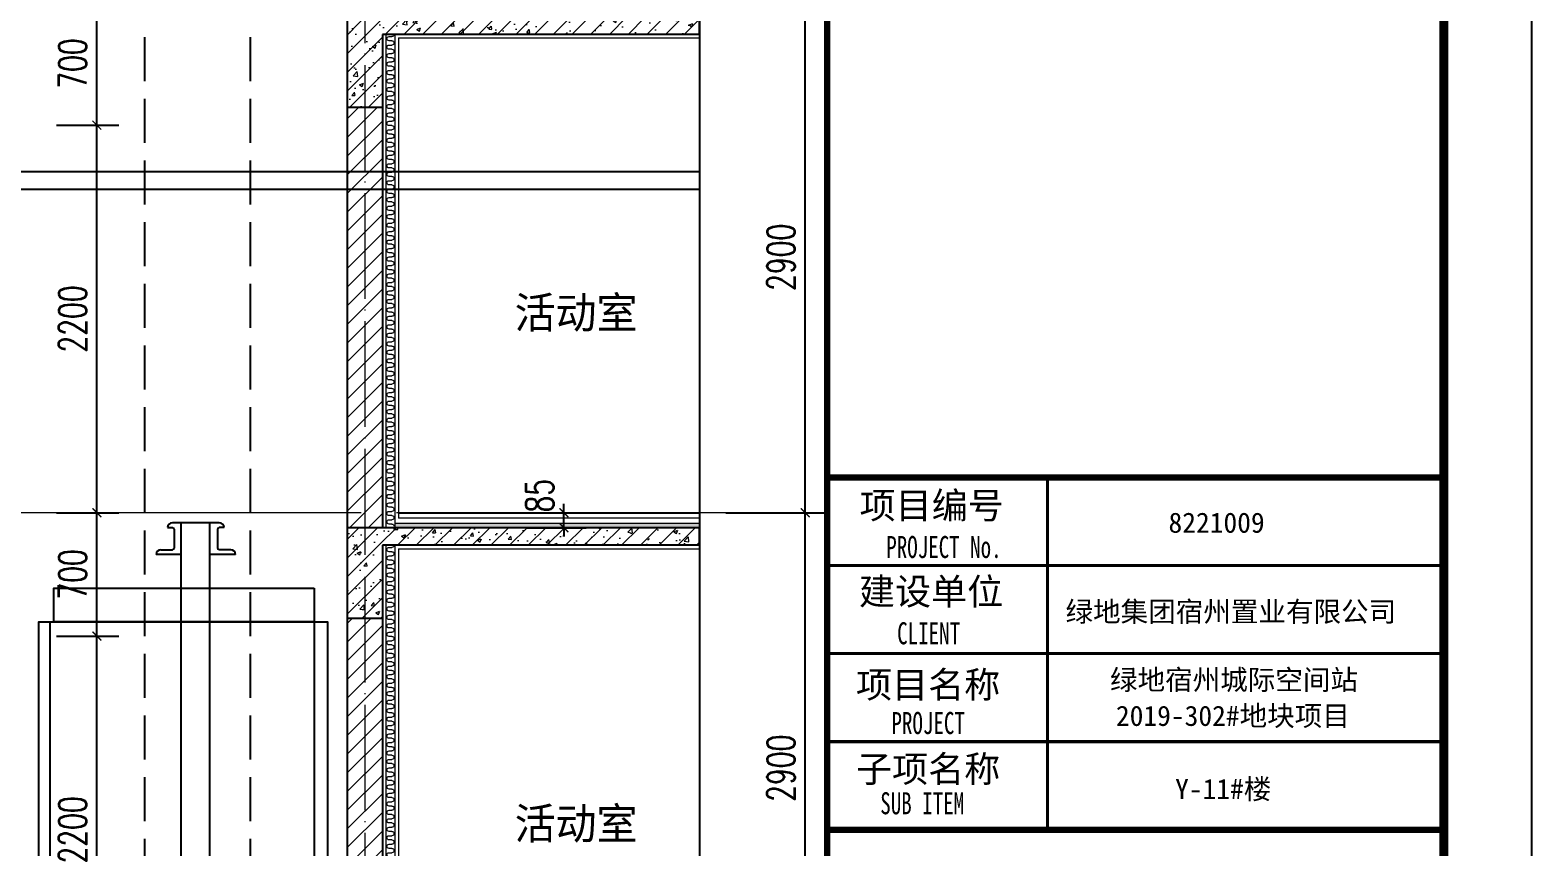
# Model space of a CAD drawing. Extents: x -1307975 to -76406, y -96289 to 379359.
# Drawn here: x -613550 to -605025, y 324553 to 329190 of the extents above; entities that cross this region are included whole.
import ezdxf

# ---------------------------------------------------------------- set-up
doc = ezdxf.new("R2010")
doc.units = 0
doc.header["$LTSCALE"] = 1000
doc.linetypes.add('DASH', pattern=[0.35, 0.25, -0.1])
doc.linetypes.add('DOTE', pattern=[2.42, 2, -0.2, 0.02, -0.2])
doc.layers.get('0').update_dxf_attribs({"linetype": 'CONTINUOUS'})
doc.layers.get('DEFPOINTS').update_dxf_attribs({"linetype": 'CONTINUOUS'})
for name, color, linetype in [('-TK', 7, 'CONTINUOUS'), ('DIM_ELEV', 3, 'CONTINUOUS'), ('DIM_SYMB', 3, 'CONTINUOUS'), ('PUB_DIM', 3, 'CONTINUOUS'), ('PUB_TEXT', 2, 'CONTINUOUS'), ('WALL', 5, 'CONTINUOUS'), ('图签文字', 4, 'CONTINUOUS'), ('看线', 251, 'CONTINUOUS'), ('立面-看线', 251, 'CONTINUOUS'), ('设备', 253, 'CONTINUOUS')]:
    doc.layers.add(name, color=color, linetype=linetype)
for name, color, linetype, lineweight in [('DOTE', 19, 'DOTE', 9), ('PUB_HATCH', 8, 'CONTINUOUS', 9), ('内粉刷', 37, 'CONTINUOUS', 9), ('图框', 9, 'CONTINUOUS', 18), ('图签', 147, 'CONTINUOUS', 18), ('填充', 251, 'CONTINUOUS', 5)]:
    doc.layers.add(name, color=color, linetype=linetype, lineweight=lineweight)
doc.styles.add('_TCH_DIM_T3', font='SIMPLEX', dxfattribs={"width": 0.705882, "bigfont": 'GBCBIG'})
doc.styles.add('宋体', font='', dxfattribs={"height": 50})
doc.styles.add('建筑图签-1', font='simhei.ttf', dxfattribs={"width": 0.7})
doc.styles.get('宋体').set_extended_font_data('SimSun')
doc.dimstyles.new('_TCH_ARCH&&50', dxfattribs={"dimtxt": 157.5, "dimasz": 50, "dimexe": 125, "dimexo": 150, "dimgap": 58.75, "dimtad": 1, "dimdec": 0, "dimzin": 0, "dimdsep": 46, "dimtxsty": '_TCH_DIM_T3', "dimblk": 'ARCHTICK', "dimcen": 0.09, "dimclrt": 7, "dimazin": 0, "dimtfac": 1, "dimtdec": 0, "dimtix": 1, "dimtmove": 2, "dimatfit": 3, "dimldrblk": 'ARCHTICK', "dimfxl": 1, "dimtolj": 1, "dimtzin": 0, "dimarcsym": 0})
pattern_1 = [(45, (0, 0), (-53.0330086, 53.0330086), []), (50, (0, 0), (215.178055, -18.82564), [22.5, -247.5]), (355, (0, 0), (-41.6254, 225.65764), [18, -198]), (100.4514, (17.93, -1.57), (173.552815, 206.831863), [19.122057, -210.342634]), (46.1842, (0, 60), (320.172315, -49.655704), [33.75, -371.25]), (96.6356, (26.68, 55.86), (280.39881, 292.23536), [28.68309, -315.5139]), (351.1842, (0, 60), (280.39858, 292.23558), [27, -297]), (21, (30, 45), (179.072116, -120.785667), [22.5, -247.5]), (326, (30, 45), (72.9946, 217.545014), [18, -198]), (71.4514, (44.92, 34.93), (252.06679, 96.75915), [19.122057, -210.342634]), (37.5, (0, 0), (3.6479566, 99.868156), [0, -195.6, 0, -201, 0, -198.75]), (7.5, (0, 0), (78.920861, 118.323514), [0, -114.6, 0, -191.1, 0, -75.75]), (327.5, (-66.9, 0), (160.146731, -6.7664615), [0, -75, 0, -234, 0, -310.5]), (317.5, (-96.9, 0), (174.95585, 30.031495), [0, -97.5, 0, -155.4, 0, -220.5])]

# ---------------------------------------------------------------- blocks, each defined once
blk = doc.blocks.new('A1')
blk.add_lwpolyline([(0, 59400), (0, 0), (84100, 0), (84100, 59400)], close=True)
at = {"const_width": 100}
blk.add_lwpolyline([(2500, 58400), (2500, 1000), (83100, 1000), (83100, 58400)], close=True, dxfattribs=at)
at = {"layer": '图框'}
for points, const_width in [([(76100, 1000), (76100, 58400)], 70), ([(76100, 36100), (83100, 36100)], 70), ([(76100, 36100), (83100, 36100)], 70), ([(78600, 32100), (78600, 36100)], 35), ([(76100, 35100), (83100, 35100)], 35), ([(76100, 34100), (83100, 34100)], 35), ([(76100, 33100), (83100, 33100)], 35), ([(83100, 32100), (76100, 32100)], 70)]:
    blk.add_lwpolyline(points, dxfattribs=dict(at, const_width=const_width))
at = {"layer": '图框', "style": '建筑图签-1', "width": 0.7}
for s, p in [('PROJECT No.', (76770, 35185, -1799)), ('CLIENT', (76894, 34206)), ('PROJECT', (76829, 33187)), ('SUB ITEM', (76702, 32276))]:
    blk.add_text(s, height=250, dxfattribs=at).set_placement(p)
at = {"layer": '图签', "color": 2, "style": '宋体'}
for s, height, p in [('8221009', 229.3, (79974, 35472)), ('绿地集团宿州置业有限公司', 229.34, (78805, 34462)), ('绿地宿州城际空间站', 229.3, (79310, 33688)), ('2019-302#地块项目', 229.34, (79377, 33279)), ('Y-11#楼', 229.3, (80049, 32448))]:
    blk.add_text(s, height=height, dxfattribs=at).set_placement(p)
at = {"layer": '图签文字', "color": 7, "style": '建筑图签-1'}
for s, p in [('项目编号', (76468, 35632)), ('建设单位', (76460, 34655)), ('项目名称', (76427, 33597)), ('子项名称', (76427, 32640))]:
    blk.add_text(s, height=300, dxfattribs=at).set_placement(p)
blk = doc.blocks.new('A$C3EC504A2')
at = {"layer": '设备', "color": 206}
for p, q in [((143.4, 1764), (-143.4, 1764)), ((-91.6, 1764), (-91.6, -1418.3)), ((82.9, 1764), (82.9, -1418.3)), ((82.9, 1764), (82.9, 1570.1)), ((-172.5, 1734.9), (-143, 1734.9)), ((-133, 1724.9), (-133, 1609.2)), ((132.9, 1724.9), (132.9, 1609.2)), ((172.5, 1734.9), (142.9, 1734.9)), ((-91.6, 1570.1), (-242.2, 1570.1)), ((-213.1, 1599.2), (-143, 1599.2)), ((242.2, 1570.1), (82.9, 1570.1)), ((213.1, 1599.2), (142.9, 1599.2)), ((-952.1, 1158.1), (-868.8, 1158.1)), ((-175, -1204.9), (-175, -869.8)), ((175, -1204.9), (175, -869.8)), ((300, -1037.9), (-300, -1037.9)), ((-959.6, -1298), (834.8, -1298)), ((-959.6, -1298), (-959.6, -1418.3)), ((834.8, -1298), (834.8, -1418.3)), ((-959.6, -1418.3), (834.8, -1418.3)), ((143.4, -1462), (-143.4, -1462)), ((-141.6, -1418.3), (-141.6, -1462)), ((-91.6, -1462), (-91.6, -1585.7)), ((82.9, -1462), (82.9, -1585.7)), ((132.9, -1418.3), (132.9, -1462)), ((-213.1, -1556.6), (-143, -1556.6)), ((-172.5, -1491.1), (-143, -1491.1)), ((-133, -1501.1), (-133, -1546.6)), ((132.9, -1501.1), (132.9, -1546.6)), ((172.5, -1491.1), (142.9, -1491.1)), ((213.1, -1556.6), (142.9, -1556.6)), ((242.2, -1585.7), (-242.2, -1585.7))]:
    blk.add_line(p, q, dxfattribs=at)
for points in [[(722.6, 1363.4), (722.6, 1158.1), (-868.8, 1158.1), (-868.8, 1363.4)], [(722.6, 1158.1), (722.6, -1298), (-959.6, -1298), (-959.6, 1158.1)]]:
    blk.add_lwpolyline(points, close=True, dxfattribs=at)
for points in [[(-959.6, 1158.1), (-892.8, 1158.1), (-892.8, -1298)], [(722.6, 1158.1), (805.8, 1158.1), (805.8, -1298)]]:
    blk.add_lwpolyline(points, dxfattribs=at)
for centre, radius, start, end in [((-143.4, 1734.9), 29.1, 90.00001, 180.00001), ((143.4, 1734.9), 29.1, 0.00001, 90.00001), ((-143, 1724.9), 10, 0.00001, 90.00001), ((142.9, 1724.9), 10, 90.00001, 180.00001), ((-213.1, 1570.1), 29.1, 90.00001, 180.00001), ((-143, 1609.2), 10, 270.00001, 0.00001), ((142.9, 1609.2), 10, 180.00001, 270.00001), ((213.1, 1570.1), 29.1, 0.00001, 90.00001), ((-143.4, -1491.1), 29.1, 90.00001, 180.00001), ((143.4, -1491.1), 29.1, 0.00001, 90.00001), ((-213.1, -1585.7), 29.1, 90.00001, 180.00001), ((-143, -1501.1), 10, 0.00001, 90.00001), ((-143, -1546.6), 10, 270.00001, 0.00001), ((142.9, -1501.1), 10, 90.00001, 180.00001), ((142.9, -1546.6), 10, 180.00001, 270.00001), ((213.1, -1585.7), 29.1, 0.00001, 90.00001)]:
    blk.add_arc(centre, radius, start, end, dxfattribs=at)
blk = doc.blocks.new('$LinePat$保温层')
at = {"color": 0}
for p, q in [((24, -24), (24, -56)), ((72, -56), (72, -24))]:
    blk.add_line(p, q, dxfattribs=at)
for centre, start, end in [((96, -24), 90, 180), ((0, -24), 0, 90), ((48, -56), 180, 0)]:
    blk.add_arc(centre, 24, start, end, dxfattribs=at)
blk = doc.blocks.new('BFGBFBCBVFB')
at = {"layer": 'PUB_HATCH'}
h = blk.add_hatch(dxfattribs=at)
h.set_pattern_fill('钢筋混凝土', color=256, scale=30, style=0)
h.set_pattern_definition(pattern_1)
h.paths.add_polyline_path([(898272.4, 25995), (896272.3, 25995), (896472.3, 25895), (898272.4, 25895)])
h = blk.add_hatch(dxfattribs=at)
h.set_pattern_fill('钢筋混凝土', color=256, scale=30, style=0)
h.set_pattern_definition(pattern_1)
h.paths.add_polyline_path([(896472.3, 25895), (896272.3, 25995), (896272.3, 25480), (896472.3, 25480)])
h = blk.add_hatch(dxfattribs=at)
h.set_pattern_fill('普通砖', color=256, scale=30, style=0)
h.set_pattern_definition([(45, (0, 53.85), (-53.03303, 53.03303), [])])
h.paths.add_polyline_path([(896472.3, 25480), (896272.3, 25480), (896272.3, 23095), (896472.3, 23095)])
at = {"layer": '立面-看线'}
h = blk.add_hatch(dxfattribs=at)
h.set_pattern_fill('HONEY', color=256, scale=7)
h.set_pattern_definition([(0, (93631.251, -359366.987), (16.66875, 9.623705), [11.1125, -22.225]), (120, (93631.251, -359366.987), (-16.66874801, 9.62370845), [11.1125, -22.225]), (60, (93631.251, -359366.987), (1.99e-06, 19.24741345), [-22.225, 11.1125])])
h.paths.add_polyline_path([(896543.3, 26020), (896543.3, 25995), (898272.4, 25995), (898272.4, 26020)])
at = {"layer": 'PUB_HATCH', "color": 215, "true_color": 0xa953a0}
blk.add_line((896543.3, 26020), (898272.4, 26020), dxfattribs=at)
at = {"layer": 'WALL'}
for p, q in [((898272.4, 25995), (896272.3, 25995)), ((896272.3, 25995), (896272.3, 25480)), ((898272.4, 25895), (898272.4, 25995)), ((898272.4, 25895), (896472.3, 25895)), ((896472.3, 25895), (896472.3, 25480)), ((896272.3, 25480), (896272.3, 23095)), ((896472.3, 25480), (896272.3, 25480)), ((896472.3, 25480), (896472.3, 23095)), ((896472.3, 23095), (896272.3, 23095))]:
    blk.add_line(p, q, dxfattribs=at)
at = {"layer": '内粉刷'}
for p, q in [((896493.3, 23095), (896493.3, 25895)), ((896543.3, 25895), (896543.3, 23095)), ((896563.3, 25875), (898272.4, 25875))]:
    blk.add_line(p, q, dxfattribs=at)
for points in [[(898272.4, 26050), (896563.3, 26050)], [(896563.3, 25875), (896563.3, 23150)]]:
    blk.add_lwpolyline(points, dxfattribs=at)
at = {"layer": '看线', "color": 32}
blk.add_line((896563.3, 26080), (898272.4, 26080), dxfattribs=at)
at = {"layer": '填充', "color": 252, "xscale": -0.5013020832264923, "yscale": 0.499999999874268, "zscale": 0.4999999998742679, "rotation": 269.9999999995265}
for p in [(896538.3, 25846.8), (896538.3, 25798.7), (896538.3, 25750.6), (896538.3, 25702.5), (896538.3, 25654.3), (896538.3, 25606.2), (896538.3, 25558.1), (896538.3, 25510), (896538.3, 25461.8), (896538.3, 25413.7), (896538.3, 25365.6), (896538.3, 25317.5), (896538.3, 25269.3), (896538.3, 25221.2), (896538.3, 25173.1), (896538.3, 25125), (896538.3, 25076.8), (896538.3, 25028.7), (896538.3, 24980.6), (896538.3, 24932.5), (896538.3, 24884.3), (896538.3, 24836.2), (896538.3, 24788.1), (896538.3, 24740), (896538.3, 24691.8), (896538.3, 24643.7), (896538.3, 24595.6), (896538.3, 24547.5), (896538.3, 24499.3), (896538.3, 24451.2), (896538.3, 24403.1), (896538.3, 24355), (896538.3, 24306.8), (896538.3, 24258.7), (896538.3, 24210.6), (896538.3, 24162.5), (896538.3, 24114.3), (896538.3, 24066.2), (896538.3, 24018.1), (896538.3, 23970), (896538.3, 23921.8), (896538.3, 23873.7), (896538.3, 23825.6), (896538.3, 23777.5), (896538.3, 23729.3), (896538.3, 23681.2), (896538.3, 23633.1), (896538.3, 23585), (896538.3, 23536.8), (896538.3, 23488.7), (896538.3, 23440.6), (896538.3, 23392.5), (896538.3, 23344.3), (896538.3, 23296.2), (896538.3, 23248.1), (896538.3, 23200), (896538.3, 23151.8), (896538.3, 23103.7)]:
    blk.add_blockref('$LinePat$保温层', p, dxfattribs=at)
blk = doc.blocks.new('_ArchTick')
at = {"color": 0, "linetype": 'ByBlock', "const_width": 0.15}
blk.add_lwpolyline([(-0.5, -0.5), (0.5, 0.5)], dxfattribs=at)
blk = doc.blocks.new('*D581')
at = {"layer": 'DEFPOINTS', "color": 0, "transparency": 16777216}
for p in [(-610877.8, 326449.6), (-610519.4, 326449.6), (-610877.8, 326364.6)]:
    blk.add_point(p, dxfattribs=at)
at = {"layer": 'PUB_DIM', "color": 0, "lineweight": -2, "transparency": 16777216}
for p, q in [((-610727.8, 326449.6), (-610394.4, 326449.6)), ((-610519.4, 326449.6), (-610519.4, 326499.6)), ((-610519.4, 326364.6), (-610519.4, 326449.6)), ((-610727.8, 326364.6), (-610394.4, 326364.6)), ((-610519.4, 326364.6), (-610519.4, 326314.6))]:
    blk.add_line(p, q, dxfattribs=at)
at = {"layer": 'PUB_DIM', "color": 0, "lineweight": -2, "transparency": 16777216, "xscale": 50, "yscale": 50, "zscale": 50}
for p, rotation in [((-610519.4, 326449.6), 270), ((-610519.4, 326364.6), 90)]:
    blk.add_blockref('_ArchTick', p, dxfattribs=dict(at, rotation=rotation))
at = {"layer": 'PUB_DIM', "color": 7, "transparency": 16777216, "insert": (-610656.9, 326546.3), "char_height": 157.5, "attachment_point": 5, "rotation": 90, "style": '_TCH_DIM_T3'}
blk.add_mtext('\\A1;85', dxfattribs=at)
blk = doc.blocks.new('*D593')
at = {"layer": 'DEFPOINTS', "color": 0, "transparency": 16777216}
for p in [(-613550.1, 325749.6), (-613170.6, 325749.6), (-613550.1, 323549.6)]:
    blk.add_point(p, dxfattribs=at)
at = {"layer": 'PUB_DIM', "color": 0, "lineweight": -2, "transparency": 16777216}
for p, q in [((-613400.1, 325749.6), (-613045.6, 325749.6)), ((-613170.6, 323549.6), (-613170.6, 325749.6)), ((-613400.1, 323549.6), (-613045.6, 323549.6))]:
    blk.add_line(p, q, dxfattribs=at)
at = {"layer": 'PUB_DIM', "color": 0, "lineweight": -2, "transparency": 16777216, "xscale": 50, "yscale": 50, "zscale": 50}
for p, rotation in [((-613170.6, 325749.6), 90), ((-613170.6, 323549.6), 270)]:
    blk.add_blockref('_ArchTick', p, dxfattribs=dict(at, rotation=rotation))
at = {"layer": 'PUB_DIM', "color": 7, "transparency": 16777216, "insert": (-613308.1, 324649.6), "char_height": 157.5, "attachment_point": 5, "rotation": 90, "style": '_TCH_DIM_T3'}
blk.add_mtext('\\A1;2200', dxfattribs=at)
blk = doc.blocks.new('*D594')
at = {"layer": 'DEFPOINTS', "color": 0, "transparency": 16777216}
for p in [(-613550.1, 326449.6), (-613170.6, 326449.6), (-613550.1, 325749.6)]:
    blk.add_point(p, dxfattribs=at)
at = {"layer": 'PUB_DIM', "color": 0, "lineweight": -2, "transparency": 16777216}
for p, q in [((-613400.1, 326449.6), (-613045.6, 326449.6)), ((-613170.6, 325749.6), (-613170.6, 326449.6)), ((-613400.1, 325749.6), (-613045.6, 325749.6))]:
    blk.add_line(p, q, dxfattribs=at)
at = {"layer": 'PUB_DIM', "color": 0, "lineweight": -2, "transparency": 16777216, "xscale": 50, "yscale": 50, "zscale": 50}
for p, rotation in [((-613170.6, 326449.6), 90), ((-613170.6, 325749.6), 270)]:
    blk.add_blockref('_ArchTick', p, dxfattribs=dict(at, rotation=rotation))
at = {"layer": 'PUB_DIM', "color": 7, "transparency": 16777216, "insert": (-613308.1, 326099.6), "char_height": 157.5, "attachment_point": 5, "rotation": 90, "style": '_TCH_DIM_T3'}
blk.add_mtext('\\A1;700', dxfattribs=at)
blk = doc.blocks.new('*D595')
at = {"layer": 'DEFPOINTS', "color": 0, "transparency": 16777216}
for p in [(-613550.1, 328649.6), (-613170.6, 328649.6), (-613550.1, 326449.6)]:
    blk.add_point(p, dxfattribs=at)
at = {"layer": 'PUB_DIM', "color": 0, "lineweight": -2, "transparency": 16777216}
for p, q in [((-613400.1, 328649.6), (-613045.6, 328649.6)), ((-613170.6, 326449.6), (-613170.6, 328649.6)), ((-613400.1, 326449.6), (-613045.6, 326449.6))]:
    blk.add_line(p, q, dxfattribs=at)
at = {"layer": 'PUB_DIM', "color": 0, "lineweight": -2, "transparency": 16777216, "xscale": 50, "yscale": 50, "zscale": 50}
for p, rotation in [((-613170.6, 328649.6), 90), ((-613170.6, 326449.6), 270)]:
    blk.add_blockref('_ArchTick', p, dxfattribs=dict(at, rotation=rotation))
at = {"layer": 'PUB_DIM', "color": 7, "transparency": 16777216, "insert": (-613308.1, 327549.6), "char_height": 157.5, "attachment_point": 5, "rotation": 90, "style": '_TCH_DIM_T3'}
blk.add_mtext('\\A1;2200', dxfattribs=at)
blk = doc.blocks.new('*D596')
at = {"layer": 'DEFPOINTS', "color": 0, "transparency": 16777216}
for p in [(-613550.1, 329349.6), (-613170.6, 329349.6), (-613550.1, 328649.6)]:
    blk.add_point(p, dxfattribs=at)
at = {"layer": 'PUB_DIM', "color": 0, "lineweight": -2, "transparency": 16777216}
for p, q in [((-613400.1, 329349.6), (-613045.6, 329349.6)), ((-613170.6, 328649.6), (-613170.6, 329349.6)), ((-613400.1, 328649.6), (-613045.6, 328649.6))]:
    blk.add_line(p, q, dxfattribs=at)
at = {"layer": 'PUB_DIM', "color": 0, "lineweight": -2, "transparency": 16777216, "xscale": 50, "yscale": 50, "zscale": 50}
for p, rotation in [((-613170.6, 329349.6), 90), ((-613170.6, 328649.6), 270)]:
    blk.add_blockref('_ArchTick', p, dxfattribs=dict(at, rotation=rotation))
at = {"layer": 'PUB_DIM', "color": 7, "transparency": 16777216, "insert": (-613308.1, 328999.6), "char_height": 157.5, "attachment_point": 5, "rotation": 90, "style": '_TCH_DIM_T3'}
blk.add_mtext('\\A1;700', dxfattribs=at)
blk = doc.blocks.new('*D624')
at = {"layer": 'DEFPOINTS', "color": 0, "transparency": 16777216}
for p in [(-609750.1, 326449.6), (-609150.1, 326449.6), (-609750.1, 323549.6)]:
    blk.add_point(p, dxfattribs=at)
at = {"layer": 'PUB_DIM', "color": 0, "lineweight": -2, "transparency": 16777216}
for p, q in [((-609600.1, 326449.6), (-609025.1, 326449.6)), ((-609150.1, 323549.6), (-609150.1, 326449.6)), ((-609600.1, 323549.6), (-609025.1, 323549.6))]:
    blk.add_line(p, q, dxfattribs=at)
at = {"layer": 'PUB_DIM', "color": 0, "lineweight": -2, "transparency": 16777216, "xscale": 50, "yscale": 50, "zscale": 50}
for p, rotation in [((-609150.1, 326449.6), 90), ((-609150.1, 323549.6), 270)]:
    blk.add_blockref('_ArchTick', p, dxfattribs=dict(at, rotation=rotation))
at = {"layer": 'PUB_DIM', "color": 7, "transparency": 16777216, "insert": (-609287.6, 324999.6), "char_height": 157.5, "attachment_point": 5, "rotation": 90, "style": '_TCH_DIM_T3'}
blk.add_mtext('\\A1;2900', dxfattribs=at)
blk = doc.blocks.new('*D625')
at = {"layer": 'DEFPOINTS', "color": 0, "transparency": 16777216}
for p in [(-609750.1, 329349.6), (-609150.1, 329349.6), (-609750.1, 326449.6)]:
    blk.add_point(p, dxfattribs=at)
at = {"layer": 'PUB_DIM', "color": 0, "lineweight": -2, "transparency": 16777216}
for p, q in [((-609600.1, 329349.6), (-609025.1, 329349.6)), ((-609150.1, 326449.6), (-609150.1, 329349.6)), ((-609600.1, 326449.6), (-609025.1, 326449.6))]:
    blk.add_line(p, q, dxfattribs=at)
at = {"layer": 'PUB_DIM', "color": 0, "lineweight": -2, "transparency": 16777216, "xscale": 50, "yscale": 50, "zscale": 50}
for p, rotation in [((-609150.1, 329349.6), 90), ((-609150.1, 326449.6), 270)]:
    blk.add_blockref('_ArchTick', p, dxfattribs=dict(at, rotation=rotation))
at = {"layer": 'PUB_DIM', "color": 7, "transparency": 16777216, "insert": (-609287.6, 327899.6), "char_height": 157.5, "attachment_point": 5, "rotation": 90, "style": '_TCH_DIM_T3'}
blk.add_mtext('\\A1;2900', dxfattribs=at)

msp = doc.modelspace()

# ---------------------------------------------------------------- linework, layer by layer
at = {"layer": 'DIM_ELEV'}
msp.add_line((-609550.13, 326449.56), (-609025.13, 326449.56), dxfattribs=at)
at = {"layer": 'DIM_SYMB'}
msp.add_lwpolyline([(-609750.13, 336249.56), (-609750.13, 324246.42), (-609645.13, 324208.2), (-609855.13, 324171.17), (-609750.13, 324133.92), (-609750.13, 312130.78)], dxfattribs=at)
at = {"layer": 'DIM_SYMB', "color": 5}
for points in [[(-619550.21, 328386.57), (-614678.3, 328386.57), (-614659.19, 328439.07), (-614640.67, 328334.07), (-614622.05, 328386.57), (-609750.13, 328386.57)], [(-619550.21, 328286.57), (-614678.3, 328286.57), (-614659.19, 328339.07), (-614640.67, 328234.07), (-614622.05, 328286.57), (-609750.13, 328286.57)]]:
    msp.add_lwpolyline(points, dxfattribs=at)
at = {"layer": 'DOTE', "linetype": 'DOTE', "ltscale": 0.3}
msp.add_line((-611650.19, 336249.56), (-611650.17, 311349.56), dxfattribs=at)
at = {"layer": 'DOTE', "linetype": 'DOTE'}
msp.add_line((-609250.13, 326449.56), (-624727.19, 326449.56), dxfattribs=at)
msp.add_line((-609250.13, 326449.56), (-624727.19, 326449.56), dxfattribs=at)
at = {"layer": '设备', "color": 206, "linetype": 'DASH'}
for p, q in [((-612900.21, 336499.56), (-612900.21, 311549.56)), ((-612299.9, 336499.56), (-612300.2, 311549.31))]:
    msp.add_line(p, q, dxfattribs=at)

# ---------------------------------------------------------------- block references
at = {"layer": '-TK', "xscale": 0.5, "yscale": 0.5, "zscale": 0.5}
msp.add_blockref('A1', (-647075.13, 308600.18), dxfattribs=at)
for p in [(-1508022.58, 303269.77), (-1508022.58, 300369.77)]:
    msp.add_blockref('BFGBFBCBVFB', p)
at = {"xscale": 0.9285492283842308, "yscale": 0.9285492283842308, "zscale": 0.9285492283842308}
msp.add_blockref('A$C3EC504A2', (-612609.1, 324754.81), dxfattribs=at)

# ---------------------------------------------------------------- texts
at = {"layer": 'PUB_TEXT'}
for p in [(-610799.33, 327496.14), (-610799.33, 324596.14)]:
    msp.add_text('活动室', height=178.723, dxfattribs=at).set_placement(p)

# ---------------------------------------------------------------- dimensions: what is measured, and where the dimension line sits
at = {"layer": 'PUB_DIM'}
for p1, p2, distance, picture, middle in [((-613550.15, 328649.59), (-613550.15, 329349.59), -379.54, '*D596', (-613308.11, 328999.59)), ((-609750.13, 326449.56), (-609750.13, 329349.56), -600, '*D625', (-609287.63, 327899.56)), ((-613550.15, 326449.56), (-613550.15, 328649.59), -379.54, '*D595', (-613308.11, 327549.57)), ((-613550.15, 325749.59), (-613550.15, 326449.56), -379.54, '*D594', (-613308.11, 326099.57)), ((-609750.13, 323549.56), (-609750.13, 326449.56), -600, '*D624', (-609287.63, 324999.56)), ((-613550.15, 323549.56), (-613550.15, 325749.59), -379.54, '*D593', (-613308.11, 324649.57))]:
    dim = msp.add_aligned_dim(p1=p1, p2=p2, distance=distance, dimstyle='_TCH_ARCH&&50', dxfattribs=at)
    dim.commit()
    dim.dimension.update_dxf_attribs({"geometry": picture, "text_midpoint": middle})
dim = msp.add_linear_dim(base=(-610519.4, 326449.56), p1=(-610877.81, 326364.58), p2=(-610877.81, 326449.56), angle=90, dimstyle='_TCH_ARCH&&50', dxfattribs=at)
dim.commit()
dim.dimension.update_dxf_attribs({"geometry": '*D581', "text_midpoint": (-610656.9, 326546.26), "dimtype": 161})

doc.saveas('drawing.dxf')
